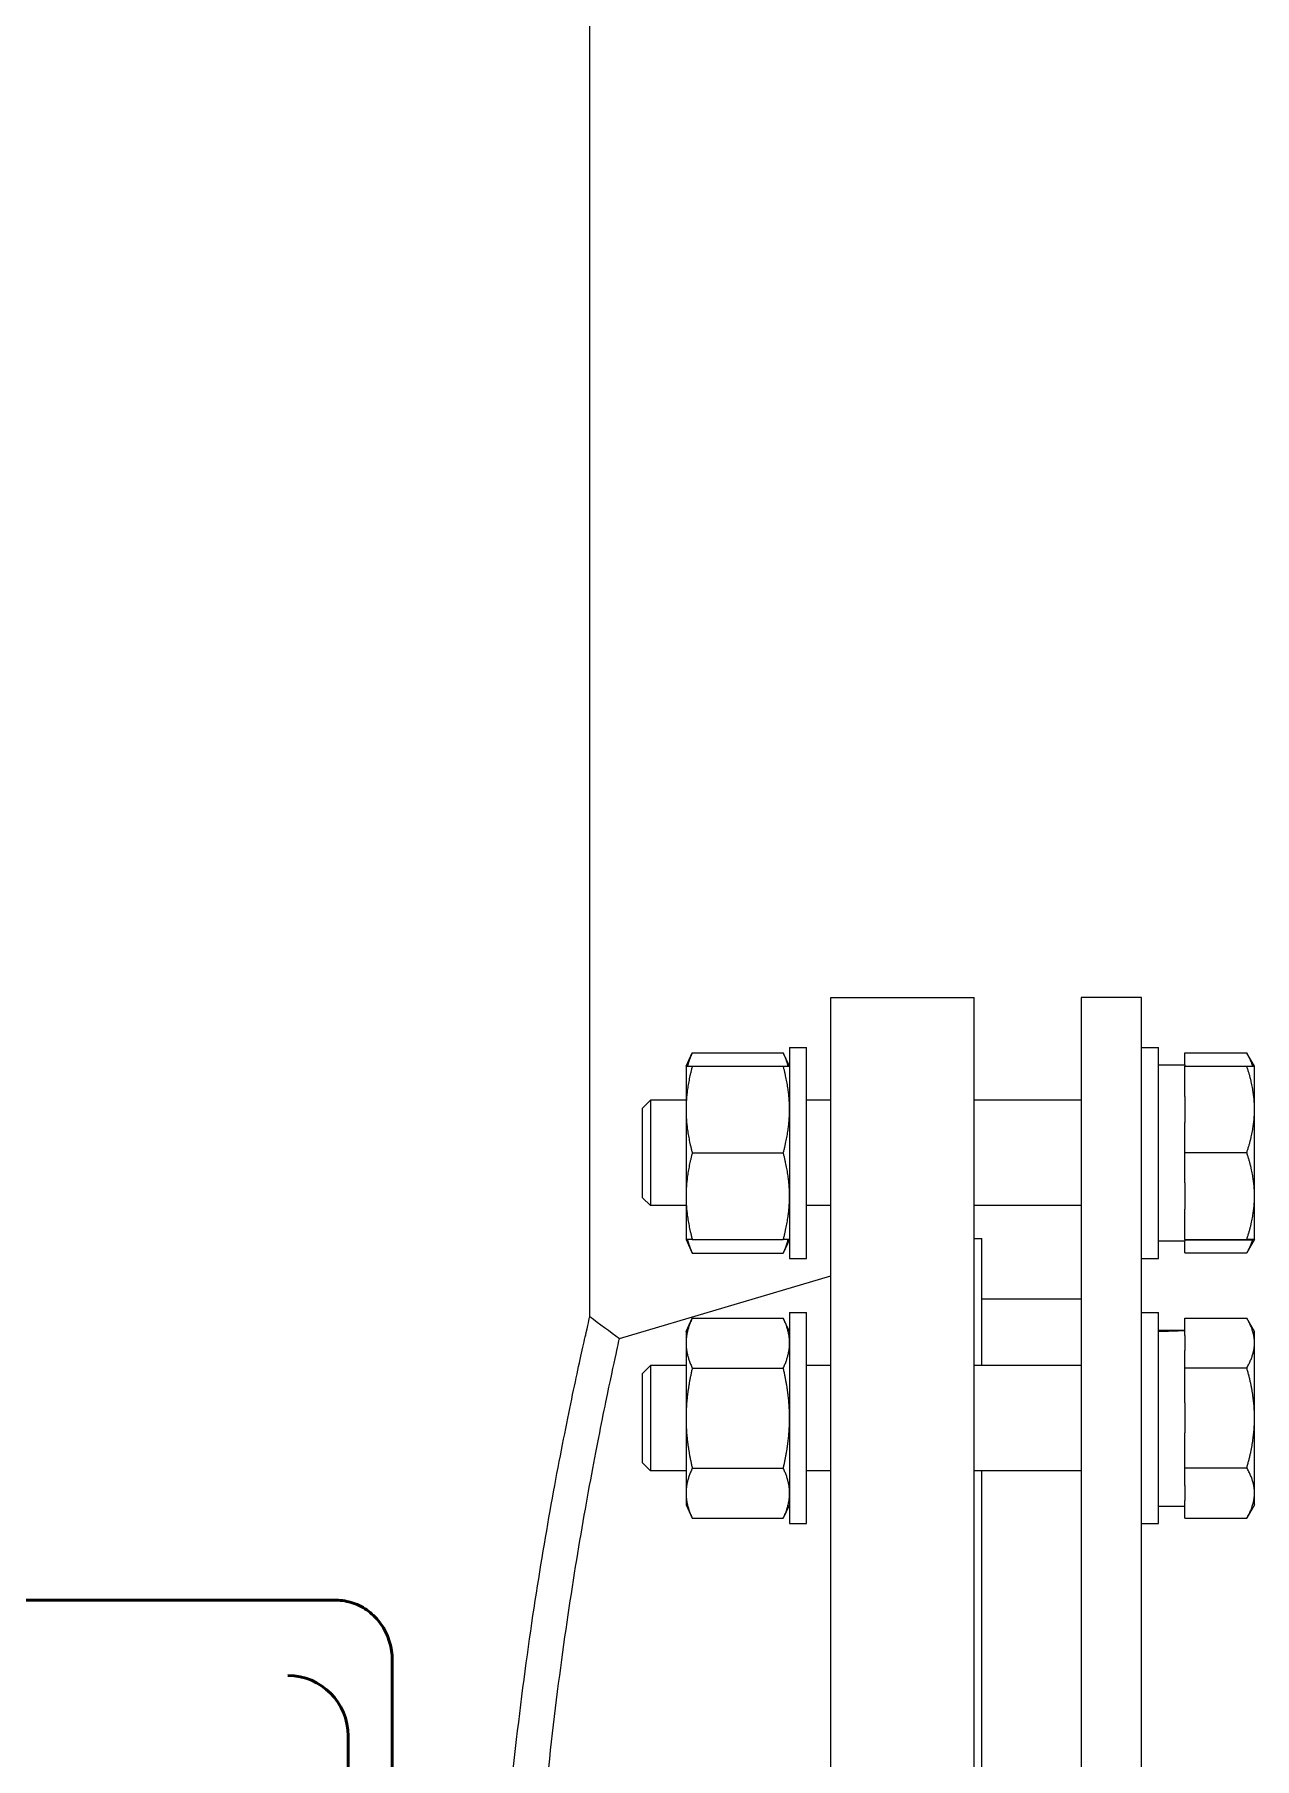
# Model space of a CAD drawing. Header units: inches. Extents: x 20 to 536, y 8 to 344.
# Drawn here: x 134.01 to 144.14, y 115.31 to 129.61 of the extents above; entities that cross this region are included whole.
import ezdxf

# ---------------------------------------------------------------- set-up
doc = ezdxf.new("R2010")
doc.units = ezdxf.units.IN
doc.header["$LTSCALE"] = 16
doc.header["$MEASUREMENT"] = 0
doc.layers.add('Visible (ANSI)', color=7, linetype='Continuous', lineweight=50)

msp = doc.modelspace()

# ---------------------------------------------------------------- linework, layer by layer
at = {"layer": 'Visible (ANSI)', "linetype": 'Continuous', "lineweight": 18}
for p, q in [((138.62076, 118.9791), (138.62076, 140.37791)), ((140.62076, 102.62531), (140.62076, 121.62531)), ((140.62076, 121.62531), (141.81076, 121.62531)), ((141.81076, 102.62531), (141.81076, 121.62531)), ((142.69874, 121.62531), (142.69874, 102.62531)), ((143.19874, 121.62531), (142.69874, 121.62531)), ((143.19874, 102.62531), (143.19874, 121.62531)), ((139.41911, 121.05468), (139.47098, 121.16591)), ((139.47098, 121.16591), (140.22624, 121.16591)), ((140.27811, 121.05468), (140.22624, 121.16591)), ((140.27811, 121.21068), (140.27811, 119.46068)), ((140.27811, 121.21068), (140.41874, 121.21068)), ((140.41874, 119.46068), (140.41874, 121.21068)), ((143.19874, 121.21068), (143.33936, 121.21068)), ((143.33936, 119.46068), (143.33936, 121.21068)), ((143.55836, 121.06518), (143.55836, 121.16562)), ((143.55836, 121.16562), (144.07229, 121.16562)), ((144.13648, 121.05444), (144.07317, 121.1641)), ((139.41911, 121.05468), (139.41911, 120.69518)), ((139.47098, 121.05468), (140.22624, 121.05468)), ((143.33936, 121.06518), (143.55836, 121.06518)), ((143.55836, 121.06518), (143.55836, 121.05575)), ((143.55836, 120.8049), (143.55836, 121.05575)), ((143.55836, 121.05575), (144.07229, 121.05575)), ((144.13649, 121.05443), (144.13648, 121.05444)), ((144.13649, 120.69704), (144.13649, 121.05443)), ((139.05836, 120.70703), (139.12451, 120.77318)), ((139.05836, 119.96433), (139.05836, 120.70703)), ((139.12451, 120.77318), (139.12451, 119.89818)), ((139.41911, 120.77318), (139.12451, 120.77318)), ((140.62076, 120.77318), (140.41874, 120.77318)), ((142.69874, 120.77318), (141.81076, 120.77318)), ((143.55836, 120.8049), (143.55836, 120.58919)), ((144.13649, 119.9783), (144.13649, 120.69704)), ((139.41911, 120.69518), (139.41911, 119.97618)), ((143.55836, 120.33833), (143.55836, 120.58919)), ((139.47098, 120.33568), (140.22624, 120.33568)), ((143.55836, 120.08655), (143.55836, 120.33833)), ((143.55836, 120.33833), (144.07229, 120.33833)), ((143.55836, 120.08655), (143.55836, 119.87004)), ((139.05836, 119.96433), (139.12451, 119.89818)), ((139.41911, 119.89818), (139.12451, 119.89818)), ((139.41911, 119.97618), (139.41911, 119.61668)), ((140.62076, 119.89818), (140.41874, 119.89818)), ((142.69874, 119.89818), (141.81076, 119.89818)), ((143.55836, 119.61826), (143.55836, 119.87004)), ((144.13649, 119.61694), (144.13649, 119.9783)), ((139.41911, 119.61668), (139.47098, 119.50545)), ((139.47098, 119.61668), (140.22624, 119.61668)), ((140.27811, 119.61668), (140.22624, 119.50545)), ((141.81076, 119.62531), (141.87326, 119.62531)), ((141.87326, 118.57322), (141.87326, 119.62531)), ((143.33936, 119.60618), (143.55836, 119.60618)), ((143.55836, 119.61733), (143.55836, 119.61826)), ((143.55836, 119.61826), (144.07229, 119.61826)), ((143.55836, 119.61733), (143.55836, 119.60618)), ((143.55836, 119.61561), (144.07229, 119.61561)), ((143.55836, 119.50574), (143.55836, 119.60618)), ((144.13648, 119.61693), (144.07317, 119.50726)), ((144.13649, 119.61693), (144.13648, 119.61693)), ((144.13649, 119.61693), (144.13649, 119.61694)), ((139.47098, 119.50545), (140.22624, 119.50545)), ((140.27811, 119.46068), (140.41874, 119.46068)), ((143.19874, 119.46068), (143.33936, 119.46068)), ((143.55836, 119.50574), (144.07229, 119.50574)), ((138.86665, 118.79546), (140.62076, 119.31531)), ((141.87326, 119.12531), (142.69874, 119.12531)), ((140.27811, 119.01072), (140.27811, 117.26072)), ((140.27811, 119.01072), (140.41874, 119.01072)), ((140.41874, 117.26072), (140.41874, 119.01072)), ((143.19874, 119.01072), (143.33936, 119.01072)), ((143.33936, 117.26072), (143.33936, 119.01072)), ((139.41911, 118.85472), (139.47098, 118.96595)), ((139.41911, 118.85472), (139.41911, 118.75839)), ((139.47098, 118.96595), (140.22624, 118.96595)), ((140.27811, 118.85472), (140.22624, 118.96595)), ((143.33936, 118.86522), (143.55836, 118.86522)), ((143.55836, 118.82136), (143.55836, 118.96566)), ((143.55836, 118.96566), (144.07229, 118.96566)), ((144.13649, 118.85447), (144.07317, 118.96414)), ((144.13649, 118.75932), (144.13649, 118.85447)), ((139.41911, 118.75839), (139.41911, 118.13572)), ((143.55836, 118.82136), (143.55836, 118.69728)), ((143.55836, 118.55299), (143.55836, 118.69728)), ((144.13649, 118.13802), (144.13649, 118.75932)), ((139.05836, 118.50707), (139.12451, 118.57322)), ((139.12451, 118.57322), (139.12451, 117.69822)), ((139.41911, 118.57322), (139.12451, 118.57322)), ((139.47098, 118.55083), (140.22624, 118.55083)), ((140.62076, 118.57322), (140.41874, 118.57322)), ((142.69874, 118.57322), (141.81076, 118.57322)), ((143.55836, 118.26279), (143.55836, 118.55299)), ((143.55836, 118.55299), (144.07229, 118.55299)), ((139.05836, 117.76437), (139.05836, 118.50707)), ((139.41911, 118.13572), (139.41911, 117.51305)), ((143.55836, 118.26279), (143.55836, 118.01324)), ((144.13649, 117.51442), (144.13649, 118.13802)), ((143.55836, 117.72305), (143.55836, 118.01324)), ((139.05836, 117.76437), (139.12451, 117.69822)), ((139.41911, 117.69822), (139.12451, 117.69822)), ((139.47098, 117.7206), (140.22624, 117.7206)), ((140.62076, 117.69822), (140.41874, 117.69822)), ((142.69874, 117.69822), (141.81076, 117.69822)), ((141.87326, 114.76277), (141.87326, 117.69822)), ((143.55836, 117.57715), (143.55836, 117.72305)), ((143.55836, 117.72305), (144.07229, 117.72305)), ((143.55836, 117.57715), (143.55836, 117.45168)), ((139.41911, 117.51305), (139.41911, 117.41672)), ((139.41911, 117.41672), (139.47098, 117.30549)), ((140.27811, 117.41672), (140.22624, 117.30549)), ((143.33936, 117.40622), (143.55836, 117.40622)), ((143.55836, 117.30578), (143.55836, 117.45168)), ((144.13649, 117.41697), (144.07317, 117.3073)), ((144.13649, 117.41697), (144.13649, 117.51442)), ((139.47098, 117.30549), (140.22624, 117.30549)), ((143.55836, 117.30578), (144.07229, 117.30578)), ((140.27811, 117.26072), (140.41874, 117.26072)), ((143.19874, 117.26072), (143.33936, 117.26072))]:
    msp.add_line(p, q, dxfattribs=at)
at = {"layer": 'Visible (ANSI)'}
for p, q in [((136.51479, 116.62531), (123.95742, 116.62531)), ((136.9813, 116.12531), (136.9813, 99.37531)), ((136.61527, 100.00031), (136.61527, 115.50031))]:
    msp.add_line(p, q, dxfattribs=at)
msp.add_arc((136.11527, 115.50031), 0.5, 0, 90, dxfattribs=at)
at = {"layer": 'Visible (ANSI)', "linetype": 'Continuous', "lineweight": 18}
for centre, start_param, end_param in [((143.40311, 118.13572), 1.53036991, 1.58331368), ((143.71361, 118.13572), 1.60543894, 1.65848831)]:
    msp.add_ellipse(centre, major_axis=(4.13718, 0.06815), ratio=0.17555657, start_param=start_param, end_param=end_param, dxfattribs=at)
for points, weights in [([(139.47098, 121.16591), (139.44363, 121.10726), (139.43094, 121.05468)], [1, 1.01965956375, 1.01895290532]), ([(140.26628, 121.05468), (140.25359, 121.10726), (140.22624, 121.16591)], [1.01895290532, 1.01965956375, 1]), ([(144.12185, 121.05504), (144.10614, 121.10732), (144.07229, 121.16562)], [1.02385469408, 1.02721658286, 1.01001874936]), ([(139.41911, 121.05468), (139.41911, 121.05468), (139.47098, 121.05468)], [1, 1.0379548493, 1]), ([(139.47098, 121.05468), (139.41911, 120.86203), (139.41911, 120.69518)], [1, 1.0379548493, 1]), ([(140.27811, 120.69518), (140.27811, 120.86203), (140.22624, 121.05468)], [1, 1.0379548493, 1]), ([(140.22624, 121.05468), (140.27811, 121.05468), (140.27811, 121.05468)], [1, 1.0379548493, 1]), ([(144.07229, 121.05575), (144.13613, 121.05505), (144.13648, 121.05444)], [1.01001874936, 1.04295195648, 1.00049098489]), ([(144.13649, 120.69704), (144.13649, 120.86352), (144.07229, 121.05575)], [1, 1.04314139574, 1.01001874936]), ([(144.07229, 120.33833), (144.13649, 120.53057), (144.13649, 120.69704)], [1.01001874936, 1.04314139574, 1]), ([(139.41911, 120.69518), (139.41911, 120.52834), (139.47098, 120.33568)], [1, 1.0379548493, 1]), ([(140.22624, 120.33568), (140.27811, 120.52834), (140.27811, 120.69518)], [1, 1.0379548493, 1]), ([(139.47098, 120.33568), (139.41911, 120.14303), (139.41911, 119.97618)], [1, 1.0379548493, 1]), ([(140.27811, 119.97618), (140.27811, 120.14303), (140.22624, 120.33568)], [1, 1.0379548493, 1]), ([(144.13649, 119.9783), (144.13649, 120.14539), (144.07229, 120.33833)], [1, 1.04314139574, 1.01001874936]), ([(139.41911, 119.97618), (139.41911, 119.80934), (139.47098, 119.61668)], [1, 1.0379548493, 1]), ([(140.22624, 119.61668), (140.27811, 119.80934), (140.27811, 119.97618)], [1, 1.0379548493, 1]), ([(144.07229, 119.61826), (144.13649, 119.8112), (144.13649, 119.9783)], [1.01001874936, 1.04314139574, 1]), ([(139.47098, 119.61668), (139.41911, 119.61668), (139.41911, 119.61668)], [1, 1.0379548493, 1]), ([(139.43094, 119.61668), (139.44363, 119.5641), (139.47098, 119.50545)], [1.01895290532, 1.01965956375, 1]), ([(140.22624, 119.50545), (140.25359, 119.5641), (140.26628, 119.61668)], [1, 1.01965956375, 1.01895290532]), ([(140.27811, 119.61668), (140.27811, 119.61668), (140.22624, 119.61668)], [1, 1.0379548493, 1]), ([(144.13649, 119.61694), (144.13649, 119.61755), (144.07229, 119.61826)], [1, 1.04314139574, 1.01001874936]), ([(144.07229, 119.61561), (144.13649, 119.61632), (144.13649, 119.61694)], [1.01001874936, 1.04314139574, 1]), ([(144.07229, 119.50574), (144.10575, 119.56402), (144.12148, 119.61631)], [1.01001874936, 1.0270157383, 1.02393041351]), ([(144.07317, 119.50726), (144.07273, 119.50651), (144.07229, 119.50574)], [1.01045681717, 1.01023947663, 1.01001874936]), ([(139.47098, 118.96595), (139.41911, 118.85472), (139.41911, 118.75839)], [1, 1.0379548493, 1]), ([(140.27811, 118.75839), (140.27811, 118.85472), (140.22624, 118.96595)], [1, 1.0379548493, 1]), ([(144.13649, 118.75932), (144.13649, 118.85508), (144.07229, 118.96566)], [1, 1.04314139574, 1.01001874936]), ([(139.41911, 118.75839), (139.41911, 118.66206), (139.47098, 118.55083)], [1, 1.0379548493, 1]), ([(140.22624, 118.55083), (140.27811, 118.66206), (140.27811, 118.75839)], [1, 1.0379548493, 1]), ([(144.07229, 118.55299), (144.13649, 118.66356), (144.13649, 118.75932)], [1.01001874936, 1.04314139574, 1]), ([(139.47098, 118.55083), (139.41911, 118.32837), (139.41911, 118.13572)], [1, 1.0379548493, 1]), ([(140.27811, 118.13572), (140.27811, 118.32837), (140.22624, 118.55083)], [1, 1.0379548493, 1]), ([(144.13649, 118.13802), (144.13649, 118.3306), (144.07229, 118.55299)], [1, 1.04314139574, 1.01001874936]), ([(139.41911, 118.13572), (139.41911, 117.94306), (139.47098, 117.7206)], [1, 1.0379548493, 1]), ([(140.22624, 117.7206), (140.27811, 117.94306), (140.27811, 118.13572)], [1, 1.0379548493, 1]), ([(144.07229, 117.72305), (144.13649, 117.94543), (144.13649, 118.13802)], [1.01001874936, 1.04314139574, 1]), ([(139.47098, 117.7206), (139.41911, 117.60937), (139.41911, 117.51305)], [1, 1.0379548493, 1]), ([(140.27811, 117.51305), (140.27811, 117.60937), (140.22624, 117.7206)], [1, 1.0379548493, 1]), ([(144.13649, 117.51442), (144.13649, 117.61124), (144.07229, 117.72305)], [1, 1.04314139574, 1.01001874936]), ([(139.41911, 117.51305), (139.41911, 117.41672), (139.47098, 117.30549)], [1, 1.0379548493, 1]), ([(140.22624, 117.30549), (140.27811, 117.41672), (140.27811, 117.51305)], [1, 1.0379548493, 1]), ([(144.07229, 117.30578), (144.13649, 117.41759), (144.13649, 117.51442)], [1.01001874936, 1.04314139574, 1]), ([(144.07317, 117.3073), (144.07273, 117.30654), (144.07229, 117.30578)], [1.01045681717, 1.01023947663, 1.01001874936])]:
    msp.add_rational_spline(points, weights, degree=2, dxfattribs=at)
for points, knots in [([(137.83508, 113.04504), (137.83907, 113.17042), (137.84388, 113.29605), (137.86902, 113.85735), (137.8985, 114.29143), (137.97274, 115.12587), (138.01747, 115.52686), (138.11371, 116.27101), (138.16511, 116.61414), (138.26526, 117.22706), (138.31755, 117.51761), (138.41606, 118.03212), (138.46218, 118.25609), (138.53905, 118.61726), (138.5698, 118.75477), (138.61067, 118.93571), (138.62076, 118.9791), (138.62076, 118.9791)], [2.29428066, 2.29428066, 2.29428066, 2.29428066, 3.22202293, 3.22202293, 6.44404587, 6.44404587, 9.6660688, 9.6660688, 12.88809173, 12.88809173, 16.13688661, 16.13688661, 19.38568149, 19.38568149, 22.63447637, 22.63447637, 25.88327124, 25.88327124, 25.88327124, 25.88327124]), ([(138.1278, 113.01473), (138.1316, 113.13882), (138.13617, 113.26319), (138.15989, 113.81174), (138.18761, 114.23439), (138.25742, 115.04681), (138.29949, 115.43721), (138.39, 116.16162), (138.43835, 116.49562), (138.53252, 117.09203), (138.58168, 117.37466), (138.67428, 117.87502), (138.71763, 118.09279), (138.78988, 118.44388), (138.81878, 118.5775), (138.85718, 118.75332), (138.86665, 118.79546), (138.86665, 118.79546)], [2.21883019, 2.21883019, 2.21883019, 2.21883019, 3.13715192, 3.13715192, 6.27430384, 6.27430384, 9.41145576, 9.41145576, 12.54860769, 12.54860769, 15.71088199, 15.71088199, 18.8731563, 18.8731563, 22.0354306, 22.0354306, 25.1977049, 25.1977049, 25.1977049, 25.1977049])]:
    msp.add_open_spline(points, degree=3, knots=knots, dxfattribs=at)
msp.add_open_spline([(138.62076, 118.9791), (138.70272, 118.91788), (138.78469, 118.85668), (138.86665, 118.79546)], degree=3, dxfattribs=at)
at = {"layer": 'Visible (ANSI)'}
msp.add_open_spline([(136.51479, 116.62531), (136.56286, 116.62531), (136.61089, 116.61726), (136.70218, 116.58632), (136.74526, 116.56317), (136.82372, 116.50411), (136.85852, 116.46759), (136.91578, 116.38643), (136.93809, 116.34168), (136.96936, 116.24841), (136.97834, 116.19987), (136.98109, 116.14249), (136.9813, 116.1339), (136.9813, 116.12531)], degree=3, knots=[4.71238898, 4.71238898, 4.71238898, 4.71238898, 4.9978746, 4.9978746, 5.29003918, 5.29003918, 5.59963343, 5.59963343, 5.91379269, 5.91379269, 6.22795196, 6.22795196, 6.28318531, 6.28318531, 6.28318531, 6.28318531], dxfattribs=at)

doc.saveas('drawing.dxf')
